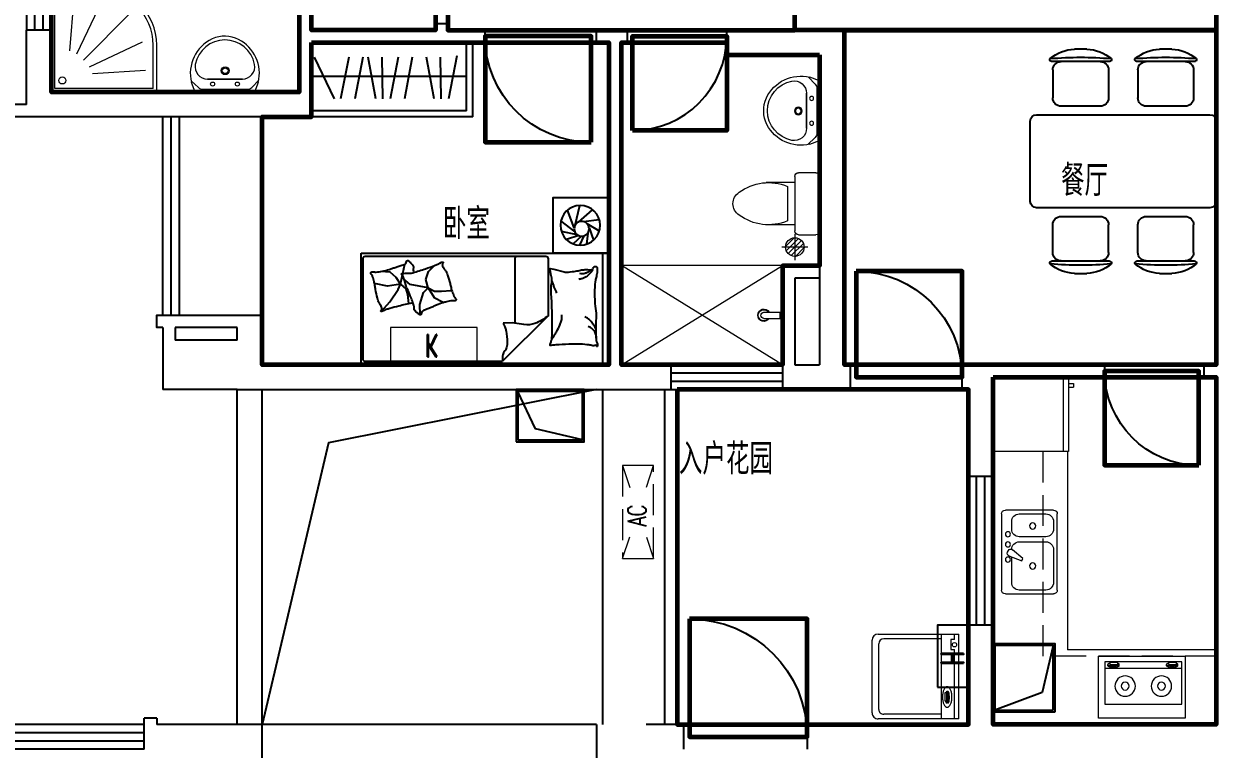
# Model space of a CAD drawing. Extents: x -503269 to -469069, y -592911 to -562261.
# Drawn here: x -495892 to -486269, y -573961 to -568110 of the extents above; entities that cross this region are included whole.
import ezdxf
from ezdxf.enums import TextEntityAlignment as Align

# ---------------------------------------------------------------- set-up
doc = ezdxf.new("R2010")
doc.units = 0
doc.header["$LTSCALE"] = 1000
doc.header["$MEASUREMENT"] = 0
doc.linetypes.add('DASH', pattern=[0.35, 0.25, -0.1])
doc.layers.get('0').update_dxf_attribs({"linetype": 'CONTINUOUS'})
for name, color, linetype, lineweight in [('AC', 11, 'CONTINUOUS', 9), ('axis3', 134, 'CONTINUOUS', 13), ('FUR1', 223, 'CONTINUOUS', 0), ('GT_卧室', 1, 'CONTINUOUS', 60), ('GT_卫生间', 5, 'CONTINUOUS', 60), ('GT_厨房', 4, 'CONTINUOUS', 60), ('GT_客厅', 2, 'CONTINUOUS', 60), ('GT_花园', 74, 'CONTINUOUS', 60), ('GT_过道', 30, 'CONTINUOUS', 60), ('GT_门', 245, 'CONTINUOUS', 60), ('GT_餐厅', 3, 'CONTINUOUS', 60), ('PS', 30, 'CONTINUOUS', 9), ('房间名称', 7, 'CONTINUOUS', 9)]:
    doc.layers.add(name, color=color, linetype=linetype, lineweight=lineweight)
for name, color, linetype in [('F', 8, 'CONTINUOUS'), ('FUR', 8, 'CONTINUOUS'), ('STAIR', 3, 'CONTINUOUS'), ('WALL', 2, 'CONTINUOUS'), ('WINDOW', 3, 'CONTINUOUS'), ('WINDOW_TEXT', 7, 'CONTINUOUS'), ('栏杆', 140, 'CONTINUOUS'), ('烟道', 193, 'CONTINUOUS'), ('热水器', 193, 'CONTINUOUS')]:
    doc.layers.add(name, color=color, linetype=linetype)
doc.styles.add('_HZTXT1', font='romand.shx', dxfattribs={"width": 0.7, "bigfont": 'hztxt.shx'})
doc.styles.add('_ROMANC', font='ROMANC', dxfattribs={"width": 0.6})
doc.styles.add('DIM_FONT', font='ROMAND.shx', dxfattribs={"width": 0.7})
doc.styles.add('SIMPLEX', font='SIMPLEX.SHX')
doc.styles.get("Standard").update_dxf_attribs({"font": 'GBENOR', "bigfont": 'GBCBIG'})
doc.styles.add('ZBHZ', font='simplex.shx', dxfattribs={"width": 0.7, "bigfont": 'zbhz.shx'})

# ---------------------------------------------------------------- blocks, each defined once
blk = doc.blocks.new('_WBLK')
for p, q in [((-0.5, 0.5), (0.5, 0.5)), ((0.5, 0.1667), (-0.5, 0.1667)), ((0.5, -0.1667), (-0.5, -0.1667)), ((-0.5, -0.5), (0.5, -0.5))]:
    blk.add_line(p, q)
at = {"layer": 'WINDOW_TEXT', "style": 'SIMPLEX', "flags": 9}
blk.add_attdef('A', text='', height=1, dxfattribs=at).set_placement((0, 1.5), align=Align.MIDDLE)
blk = doc.blocks.new('_C10HGB')
at = {"linetype": 'DASH'}
for p, q in [((0, 250), (176.8, 191.1)), ((750, 250), (573.2, 191.1)), ((172.2, 57.4), (0, 0)), ((575.5, 58.2), (750, 0))]:
    blk.add_line(p, q, dxfattribs=at)
blk.add_lwpolyline([(750, 0), (750, 250), (0, 250), (0, 0), (750, 0)], dxfattribs=at)
at = {"style": '_ROMANC', "width": 0.7}
blk.add_text('AC', height=148.6, rotation=360, dxfattribs=at).set_placement((261.2, 60))
at = {"style": 'DIM_FONT', "width": 0.8, "flags": 9}
for tag in ['YSIZE', 'XSIZE']:
    blk.add_attdef(tag, (0, 0), '', height=0.5, dxfattribs=at)
blk = doc.blocks.new('HFFG')
at = {"layer": 'STAIR'}
blk.add_line((367340.7, 318622.1), (370040.7, 318622.1), dxfattribs=at)
at = {"layer": 'AC', "xscale": -1, "rotation": 270}
blk.add_blockref('_C10HGB', (369737.1, 317174.5), dxfattribs=at)
blk = doc.blocks.new('hdgsgs')
at = {"layer": 'STAIR'}
blk.add_line((584569.8, 471368), (581869.8, 471368), dxfattribs=at)
at = {"layer": 'WALL'}
for p, q in [((580919.8, 471168), (580919.8, 471418)), ((581019.8, 471418), (580919.8, 471418)), ((581019.8, 471418), (581019.8, 471368)), ((581869.8, 471368), (581019.8, 471368)), ((581869.8, 469468), (581869.8, 471368)), ((584569.8, 471368), (584569.8, 471068))]:
    blk.add_line(p, q, dxfattribs=at)
at = {"layer": 'WINDOW', "xscale": -1500, "yscale": 200, "zscale": 1500}
blk.add_blockref('_WBLK', (580169.8, 471268), dxfattribs=at)
at = {"layer": '房间名称', "xscale": -1}
blk.add_blockref('HFFG', (951910.5, 152746), dxfattribs=at)
blk = doc.blocks.new('A$C69646BA1')
at = {"layer": 'FUR1'}
for p, q in [((419.7, 105.4), (137.8, 106)), ((137.8, 106), (419.7, 105.4)), ((65.2, 37), (7.3, 91.5)), ((38, 0.9), (8.7, 79.5)), ((518.7, 0), (38, 0.9)), ((40.8, 0.9), (517.6, 0)), ((99.4, 23.3), (459.4, 22.7)), ((495.1, 37.5), (552, 95.1)), ((548.3, 78.5), (518.7, 0))]:
    blk.add_line(p, q, dxfattribs=at)
for centre, radius in [((281, 172.9), 31.6), ((281, 172.9), 23), ((179.4, 65.7), 16.3), ((379.4, 65.3), 16.3)]:
    blk.add_circle(centre, radius, dxfattribs=at)
for centre, radius, start, end in [((306.5, 152.6), 306.7, 115.09147, 193.7817), ((278.9, 177.7), 243.7, 10.84968, 168.92843), ((278.6, 202.7), 249.5, 63.35353, 114.15432), ((248.1, 151.5), 308.9, 346.32317, 62.56587), ((138.9, 206.8), 100.8, 169.87302, 269.34442), ((419.6, 205.6), 100.2, 270.01307, 10.32514), ((99.5, 73.3), 50, 226.7074, 269.88894), ((459.6, 72.4), 49.8, 269.78321, 315.43332)]:
    blk.add_arc(centre, radius, start, end, dxfattribs=at)
blk = doc.blocks.new('A$C613034C0')
at = {"layer": 'FUR1'}
for p, q in [((429, 1273), (146, 990)), ((429, 1230), (168, 969)), ((429, 1273), (1066, 636)), ((429, 1230), (1023, 636)), ((705, 774), (363, 1072)), ((683, 714), (210, 883)), ((679, 636), (105, 637)), ((1066, 636), (429, 0)), ((1023, 636), (429, 42)), ((682, 559), (208, 393)), ((704, 499), (360, 204)), ((146, 283), (429, 0)), ((168, 304), (429, 42))]:
    blk.add_line(p, q, dxfattribs=at)
blk.add_circle((929, 632), 30, dxfattribs=at)
for radius in [500, 470]:
    blk.add_arc((500, 636), radius, 135, 225, dxfattribs=at)
blk = doc.blocks.new('_DBLK')
blk.add_line((-0.45, 0), (-0.45, -0.95))
blk.add_arc((-0.45, 0), 0.95, 270, 0)
at = {"layer": 'WINDOW_TEXT', "style": 'SIMPLEX', "flags": 9}
blk.add_attdef('A', text='', height=1, dxfattribs=at).set_placement((0, 1.5), align=Align.MIDDLE)
blk = doc.blocks.new('K')
at = {"layer": 'AC'}
blk.add_lwpolyline([(0, 0), (700, 0), (700, -300), (0, -300)], close=True, dxfattribs=at)
at = {"layer": 'AC', "style": '_HZTXT1', "width": 0.7}
blk.add_text('K', height=180, rotation=360, dxfattribs=at).set_placement((277.8, -244.5))
blk = doc.blocks.new('A$C508A78C2')
at = {"layer": 'AC', "xscale": -1, "rotation": 270}
blk.add_blockref('K', (300, 0), dxfattribs=at)
blk = doc.blocks.new('A$C3C1C112D')
for p, q in [((690, 705.8), (0, 705.8)), ((0, 50), (0, 705.8)), ((690, 705.8), (690, 50)), ((42.6, 670), (0, 670)), ((42.6, 670.8), (42.6, 640.2)), ((42.6, 640.2), (125.7, 640.2)), ((125.7, 640.2), (125.7, 670.8)), ((690, 670), (125.7, 670)), ((468, 619), (468.1, 607.3)), ((478.5, 609.5), (478.5, 592.9)), ((543.1, 609.5), (478.5, 609.5)), ((478.5, 592.9), (543.1, 592.9)), ((543.1, 592.9), (543.1, 609.5)), ((559.8, 617.8), (559.8, 607.3)), ((0, 561.2), (690, 561.2)), ((37.7, 561.6), (37.7, 94.9)), ((652.3, 561.6), (652.3, 94.9)), ((640, 0), (50, 0)), ((612.3, 54.9), (77.7, 54.9))]:
    blk.add_line(p, q)
blk.add_lwpolyline([(428.3, 611.4, 0.185158), (433.2, 598.7, 0.102042), (452.7, 584.3, 0.060862), (477.7, 576.3, 0.047173), (511.5, 573.1, 0.047173), (545.2, 576.3, 0.060862), (570.3, 584.3, 0.102042), (589.7, 598.7, 0.185158), (594.6, 611.4, 0.185158), (589.7, 624.2, 0.102042), (570.3, 638.5, 0.060862), (545.2, 646.5, 0.047173), (511.5, 649.7, 0.047173), (477.7, 646.5, 0.060862), (452.7, 638.5, 0.102042), (433.2, 624.1, 0.185158)], format="xyb", close=True)
for points in [[(559.8, 617.8, 0.259034), (557.9, 621.2, 0.076276), (546.4, 626.2, 0.036515), (532.8, 628.6, 0.026615), (514, 629.6, 0.026615), (495.1, 628.6, 0.036515), (481.6, 626.2, 0.076276), (470, 621.2, 0.259034), (468.1, 617.8, 0.078462), (468.3, 616.6, 0.056762)], [(559.8, 607.3, 0.259034), (557.9, 610.7, 0.076276), (546.4, 615.7, 0.036515), (532.8, 618.1, 0.026615), (514, 619.1, 0.026615), (495.1, 618.1, 0.036515), (481.6, 615.7, 0.076276), (470, 610.7, 0.259034), (468.1, 607.3, 0.259034), (470, 603.9, 0.056762), (478.5, 599.9, 0.036515)], [(543.1, 598.2, 0.008736), (546.4, 598.9, 0.076276), (557.9, 603.9, 0.259034), (559.8, 607.3, 0.259034)]]:
    blk.add_lwpolyline(points, format="xyb")
blk.add_circle((86.3, 670.8), 17.5)
for centre, radius, start, end in [((50, 50), 50, 180.00108, 270.00108), ((77.7, 94.9), 40, 180.00108, 270.00108), ((612.3, 94.9), 40, 270.00108, 0.00108), ((640, 50), 50, 270.00108, 0.00108)]:
    blk.add_arc(centre, radius, start, end)
at = {"oblique": 0, "width": 0.8, "flags": 9}
for tag in ['XSIZE', 'YSIZE']:
    blk.add_attdef(tag, (345, 705.8), '', height=0.5, rotation=0.00108, dxfattribs=at)
blk = doc.blocks.new('f')
at = {"layer": '热水器'}
blk.add_lwpolyline([(497435.1, 492394.5), (497435.1, 492144.5), (496935.1, 492144.5), (496935.1, 492394.5)], close=True, dxfattribs=at)
at = {"layer": '热水器', "style": '_HZTXT1', "oblique": -180, "text_generation_flag": 4, "width": 0.7}
blk.add_text('H', height=180, rotation=180, dxfattribs=at).set_placement((497262.1, 492182.4))
blk = doc.blocks.new('A$C466029EA')
for p, q in [((80.3, 200.4), (80.3, 430.4)), ((419.7, 200.4), (419.7, 430.4)), ((30, 200), (470, 200)), ((110.3, 260.4), (389.7, 260.4)), ((0, 30), (0, 170)), ((500, 170), (500, 30)), ((470, 0), (30, 0))]:
    blk.add_line(p, q)
for centre, radius, start, end in [((250, 589.6), 109.8, 33.45086, 146.54914), ((477.4, 412.8), 397.5, 143.36186, 202.54952), ((22.6, 412.8), 397.5, 337.45048, 36.63814), ((30, 170), 30, 90, 180), ((470, 170), 30, 0, 90), ((30, 30), 30, 180, 270), ((470, 30), 30, 270, 0)]:
    blk.add_arc(centre, radius, start, end)
at = {"style": 'DIM_FONT', "width": 0.8, "flags": 9}
for tag in ['YSIZE', 'XSIZE']:
    blk.add_attdef(tag, (250, 0), '', height=0.5, dxfattribs=at)
blk = doc.blocks.new('hdgfd')
at = {"layer": 'FUR1'}
for p, q in [((714921.6, 322636.9), (714851.6, 322636.9)), ((714851.6, 322626.9), (714851.6, 322636.9)), ((714921.6, 322626.9), (714921.6, 322636.9)), ((714921.6, 322626.9), (714851.6, 322626.9)), ((714861.6, 322486.9), (714861.6, 322626.9)), ((714911.6, 322616.9), (714861.6, 322616.9)), ((714911.6, 322486.9), (714911.6, 322626.9))]:
    blk.add_line(p, q, dxfattribs=at)
for radius, start, end in [(50, 120, 60), (45, 123.74899, 56.25101), (25, 180, 0)]:
    blk.add_arc((714886.6, 322486.9), radius, start, end, dxfattribs=at)
blk = doc.blocks.new('A$C64DF1172')
at = {"layer": 'PS', "linetype": 'ByBlock'}
h = blk.add_hatch(dxfattribs=at)
h.set_pattern_fill('ANSI31', color=256, scale=150, angle=180, style=0)
h.set_pattern_definition([(315, (-453209.595, 198025.227), (-13.25825215, -13.25825215), [])])
h.paths.add_polyline_path([(20, 70, 1), (120, 70, 1)])
for p, q in [((70, 140, 0), (70, 0, 0)), ((0, 70, 0), (140, 70, 0))]:
    blk.add_line(p, q, dxfattribs=at)
blk.add_circle((70, 70, 0), 50, dxfattribs=at)
blk = doc.blocks.new('JAFDSF')
at = {"layer": 'FUR1'}
for p, q in [((707040.7, 322322.1), (705740.7, 322322.1)), ((705740.7, 321522.1), (707040.7, 322322.1)), ((707040.7, 321522.1), (705740.7, 322322.1))]:
    blk.add_line(p, q, dxfattribs=at)
at = {"layer": 'WALL'}
for p, q in [((707040.7, 322322.1), (707040.7, 321522.1)), ((707040.7, 322322.1), (707340.7, 322322.1)), ((707140.7, 322222.1), (707140.7, 321522.1)), ((707340.7, 322222.1), (707140.7, 322222.1)), ((707140.7, 321522.1), (707340.7, 321522.1))]:
    blk.add_line(p, q, dxfattribs=at)
at = {"layer": 'FUR1', "xscale": -1}
for name, p, rotation in [('A$C69646BA1', (707341.7, 323850.4), 89.88893833648052), ('A$C466029EA', (707340.7, 323072.1), 90), ('hdgfd', (384403.8, -392964.6), 270)]:
    blk.add_blockref(name, p, dxfattribs=dict(at, rotation=rotation))
at = {"layer": 'PS', "xscale": 1.5, "yscale": 1.5, "zscale": 1.5, "rotation": 270}
blk.add_blockref('A$C64DF1172', (707035.7, 322577.1, 0), dxfattribs=at)
blk = doc.blocks.new('sdsf')
at = {"layer": '烟道'}
for points in [[(791665.6, 418027.9), (792215.6, 418027.9), (792215.6, 418447.9), (791665.6, 418447.9)], [(791680.6, 418042.9), (792200.6, 418042.9), (792200.6, 418432.9), (791680.6, 418432.9)]]:
    blk.add_lwpolyline(points, close=True, dxfattribs=at)
blk.add_lwpolyline([(792200.6, 418042.9), (791822.1, 418131.8), (791680.6, 418432.9)], dxfattribs=at)
blk = doc.blocks.new('jghsfgfd')
at = {"layer": 'WALL'}
for p, q in [((561849.3, 385958.2), (561249.3, 385958.2)), ((561249.3, 385508.2), (561249.3, 385958.2)), ((561849.3, 385858.2), (561349.3, 385858.2)), ((561349.3, 385458.2), (561349.3, 385858.2)), ((561279.3, 385508.2), (561249.3, 385508.2)), ((561279.3, 385458.2), (561279.3, 385508.2)), ((561349.3, 385458.2), (561279.3, 385458.2)), ((561349.3, 384158.2), (561279.3, 384158.2)), ((561279.3, 384158.2), (561279.3, 384108.2)), ((561349.3, 383758.2), (561349.3, 384158.2)), ((561249.3, 383658.2), (561249.3, 384108.2)), ((561279.3, 384108.2), (561249.3, 384108.2)), ((561849.3, 383758.2), (561349.3, 383758.2)), ((561849.3, 383658.2), (561249.3, 383658.2))]:
    blk.add_line(p, q, dxfattribs=at)
at = {"layer": 'WINDOW'}
for p, q in [((561249.3, 384108.2), (561249.3, 385508.2)), ((561349.3, 384158.2), (561349.3, 385458.2))]:
    blk.add_line(p, q, dxfattribs=at)
blk = doc.blocks.new('REF1')
for p, q in [((-300, -565.9), (300, -565.9)), ((-250, -609.6), (-250, -649.6)), ((-250, -649.6), (-220, -649.6)), ((-220, -609.6), (-220, -649.6))]:
    blk.add_line(p, q)
blk.add_lwpolyline([(-300, -609.6), (300, -609.6), (300, 0), (-300, 0)], close=True)
blk = doc.blocks.new('M_E29JIV')
at = {"color": 0, "linetype": 'ByBlock'}
for p, q in [((0, -306.8), (0, 306.8)), ((30.7, 337.5), (419.3, 337.5)), ((358, 306.8), (143.2, 306.8)), ((450, 306.8), (450, -306.8)), ((81.8, 245.5), (81.8, 40)), ((419.3, -20.5), (419.3, 245.5)), ((48.4, 2), (56.6, -12.3)), ((58.9, 31.4), (162.5, 70.2)), ((172.8, 52.5), (87.3, -17.8)), ((162.5, 70.2), (172.8, 52.5)), ((143.2, -81.8), (358, -81.8)), ((81.8, -184.1), (81.8, -245.5)), ((358, -122.7), (143.2, -122.7)), ((419.3, -245.5), (419.3, -184.1)), ((419.3, -337.5), (30.7, -337.5)), ((143.2, -306.8), (358, -306.8))]:
    blk.add_line(p, q, dxfattribs=at)
for centre, radius in [((250.6, 112.5), 25.6), ((51.1, 61.4), 20.5), ((51.1, -61.4), 20.5), ((51.1, -143.2), 20.5), ((250.6, -209.7), 25.6)]:
    blk.add_circle(centre, radius, dxfattribs=at)
for centre, radius, start, end in [((30.7, 306.8), 30.7, 90, 180), ((143.2, 245.5), 61.4, 90, 180), ((358, 245.5), 61.4, 0, 90), ((419.3, 306.8), 30.7, 0, 90), ((66.1, 12.3), 20.5, 110.53768, 210), ((74.3, -2), 20.5, 210, 309.46232), ((143.2, -20.5), 61.4, 180, 270), ((358, -20.5), 61.4, 270, 0), ((143.2, -184.1), 61.4, 90, 180), ((358, -184.1), 61.4, 0, 90), ((143.2, -245.5), 61.4, 180, 270), ((358, -245.5), 61.4, 270, 0), ((30.7, -306.8), 30.7, 180, 270), ((419.3, -306.8), 30.7, 270, 0)]:
    blk.add_arc(centre, radius, start, end, dxfattribs=at)
at = {"style": 'DIM_FONT', "width": 0.8, "flags": 9}
for tag in ['YSIZE', 'XSIZE']:
    blk.add_attdef(tag, (0, 0), '', height=0.5, dxfattribs=at)
blk = doc.blocks.new('A$C65CE207E')
for p, q in [((500, 700), (0, 700)), ((0, 700), (0, 0)), ((500, 0), (500, 700)), ((44.5, 649.3), (386.9, 649.3)), ((44.5, 26.5), (44.5, 649.3)), ((51.9, 607.3), (68.5, 607.3)), ((51.9, 542.6), (51.9, 607.3)), ((76.8, 623.9), (66.3, 623.9)), ((68.5, 607.3), (68.5, 542.6)), ((100.2, 26.5), (100.2, 649.3)), ((386.9, 649.3), (386.9, 26.5)), ((68.5, 542.6), (51.9, 542.6)), ((77.9, 532.1), (66.2, 532.2)), ((51.9, 69.6), (51.9, 134.3)), ((51.9, 134.3), (68.5, 134.3)), ((76.8, 150.9), (66.3, 150.9)), ((68.5, 134.3), (68.5, 69.6)), ((386.9, 26.5), (44.5, 26.5)), ((68.5, 69.6), (51.9, 69.6)), ((77.9, 59.1), (66.2, 59.2)), ((0, 0), (500, 0))]:
    blk.add_line(p, q)
for points in [[(57.1, 607.3, -0.008736), (57.9, 610.5, -0.076276), (62.8, 622, -0.259034), (66.3, 623.9, -0.259034)], [(66.3, 623.9, -0.259034), (69.7, 622, -0.076276), (74.6, 610.5, -0.036515), (77.1, 596.9, -0.026615), (78.1, 578.1, -0.026615), (77.1, 559.2, -0.036515), (74.6, 545.7, -0.076276), (69.7, 534.1, -0.259034), (66.3, 532.2, -0.259034), (62.8, 534.1, -0.056762), (58.8, 542.6, -0.036515)], [(76.8, 623.9, -0.259034), (80.2, 622, -0.076276), (85.1, 610.5, -0.036515), (87.6, 596.9, -0.026615), (88.6, 578.1, -0.026615), (87.6, 559.2, -0.036515), (85.1, 545.7, -0.076276), (80.2, 534.1, -0.259034), (76.8, 532.2, -0.078462), (75.5, 532.4, -0.056762)], [(57.1, 134.3, -0.008736), (57.9, 137.5, -0.076276), (62.8, 149, -0.259034), (66.3, 150.9, -0.259034)], [(66.3, 150.9, -0.259034), (69.7, 149, -0.076276), (74.6, 137.5, -0.036515), (77.1, 123.9, -0.026615), (78.1, 105.1, -0.026615), (77.1, 86.2, -0.036515), (74.6, 72.7, -0.076276), (69.7, 61.1, -0.259034), (66.3, 59.2, -0.259034), (62.8, 61.1, -0.056762), (58.8, 69.6, -0.036515)], [(76.8, 150.9, -0.259034), (80.2, 149, -0.076276), (85.1, 137.5, -0.036515), (87.6, 123.9, -0.026615), (88.6, 105.1, -0.026615), (87.6, 86.2, -0.036515), (85.1, 72.7, -0.076276), (80.2, 61.1, -0.259034), (76.8, 59.2, -0.078462), (75.5, 59.4, -0.056762)]]:
    blk.add_lwpolyline(points, format="xyb")
for centre, radius in [((241.5, 484.2), 82.5), ((241.5, 484.2), 31.6), ((241.5, 191.6), 82.5), ((241.5, 191.6), 31.6)]:
    blk.add_circle(centre, radius)
at = {"oblique": -180, "text_generation_flag": 4, "width": 0.8, "flags": 9}
for tag in ['YSIZE', 'XSIZE']:
    blk.add_attdef(tag, (500, 350), '', height=0.5, rotation=90, dxfattribs=at)
blk = doc.blocks.new('ht')
at = {"layer": '烟道'}
for points in [[(452112.1, 309627.7), (452112.1, 309077.7), (451612.1, 309077.7), (451612.1, 309627.7)], [(452097.1, 309612.7), (452097.1, 309092.7), (451627.1, 309092.7), (451627.1, 309612.7)]]:
    blk.add_lwpolyline(points, close=True, dxfattribs=at)
blk.add_lwpolyline([(452097.1, 309092.7), (452008.2, 309471.2), (451627.1, 309612.7)], dxfattribs=at)
blk = doc.blocks.new('jgsdgdsgds')
at = {"layer": 'FUR1', "linetype": 'DASH'}
for p, q in [((629840.4, 466840.4), (629840.4, 465190.4)), ((631240.4, 465190.4), (629940.4, 465190.4))]:
    blk.add_line(p, q, dxfattribs=at)
at = {"layer": 'FUR1'}
for p in [(630040.4, 466840.4), (631240.4, 465240.4)]:
    blk.add_line(p, (630040.4, 465240.4), dxfattribs=at)
at = {"layer": 'STAIR'}
for p, q in [((623340.4, 464640.4), (623340.4, 467340.4)), ((623540.4, 464640.4), (623540.4, 467340.4)), ((626290.4, 464640.4), (626290.4, 467340.4)), ((626240.4, 464640.4), (623540.4, 464640.4))]:
    blk.add_line(p, q, dxfattribs=at)
at = {"layer": 'WALL'}
for p, q in [((631240.4, 474040.4), (631240.4, 467540.4)), ((623840.4, 470240.4), (623840.4, 470440.4)), ((623940.4, 470240.4), (623940.4, 470440.4)), ((624940.4, 470290.4), (624940.4, 470240.4)), ((625040.4, 470290.4), (624940.4, 470290.4)), ((625040.4, 470290.4), (625040.4, 470240.4)), ((621840.4, 470240.4), (621640.4, 470240.4)), ((621640.4, 469640.4), (621640.4, 470240.4)), ((621840.4, 469740.4), (621840.4, 470240.4)), ((623940.4, 470240.4), (624940.4, 470240.4)), ((625040.4, 470240.4), (625340.4, 470240.4)), ((625340.4, 470140.4), (625340.4, 470240.4)), ((626240.4, 470240.4), (626490.4, 470240.4)), ((626240.4, 470140.4), (626240.4, 470240.4)), ((626490.4, 470140.4), (626490.4, 470240.4)), ((627290.4, 470040.4), (627290.4, 470240.4)), ((627290.4, 470240.4), (628240.4, 470240.4)), ((628240.4, 470240.4), (628240.4, 467540.4)), ((623940.4, 469540.4), (623940.4, 470140.4)), ((623940.4, 470140.4), (625340.4, 470140.4)), ((626240.4, 470140.4), (626340.4, 470140.4)), ((626340.4, 470140.4), (626340.4, 467540.4)), ((626440.4, 470140.4), (626490.4, 470140.4)), ((626440.4, 470140.4), (626440.4, 467540.4)), ((627290.4, 470040.4), (628040.4, 470040.4)), ((628040.4, 470040.4), (628040.4, 467540.4)), ((623740.4, 469740.4), (621840.4, 469740.4)), ((623940.4, 469540.4), (621640.4, 469540.4)), ((622740.4, 467940.4), (623540.4, 467940.4)), ((623540.4, 467940.4), (623540.4, 467540.4)), ((622740.4, 467840.4), (622740.4, 467340.4)), ((623340.4, 467840.4), (622840.4, 467840.4)), ((622840.4, 467840.4), (622840.4, 467740.4)), ((623340.4, 467740.4), (623340.4, 467840.4)), ((623340.4, 467740.4), (622840.4, 467740.4)), ((626340.4, 467540.4), (623540.4, 467540.4)), ((626440.4, 467540.4), (626840.4, 467540.4)), ((626840.4, 467540.4), (626840.4, 467340.4)), ((627740.4, 467540.4), (627740.4, 467340.4)), ((627840.4, 467540.4), (628040.4, 467540.4)), ((628290.4, 467540.4), (628240.4, 467540.4)), ((628290.4, 467340.4), (628290.4, 467540.4)), ((629190.4, 467340.4), (629190.4, 467540.4)), ((630340.4, 467540.4), (629190.4, 467540.4)), ((630340.4, 467540.4), (630340.4, 467440.4)), ((631240.4, 467540.4), (631140.4, 467540.4)), ((631140.4, 467540.4), (631140.4, 467440.4)), ((630340.4, 467440.4), (629440.4, 467440.4)), ((629440.4, 467440.4), (629440.4, 466640.4)), ((631240.4, 467440.4), (631140.4, 467440.4)), ((631240.4, 467440.4), (631240.4, 464640.4)), ((623340.4, 467340.4), (622740.4, 467340.4)), ((623340.4, 467340.4), (626840.4, 467340.4)), ((627740.4, 467340.4), (628290.4, 467340.4)), ((629190.4, 467340.4), (629240.4, 467340.4)), ((629240.4, 467340.4), (629240.4, 466640.4)), ((629440.4, 466640.4), (629240.4, 466640.4)), ((629240.4, 465440.4), (629240.4, 464640.4)), ((629440.4, 465440.4), (629240.4, 465440.4)), ((629440.4, 465440.4), (629440.4, 464640.4)), ((626240.4, 464640.4), (626240.4, 464340.4)), ((626940.4, 464640.4), (626640.4, 464640.4)), ((626940.4, 464640.4), (626940.4, 464440.4)), ((629240.4, 464640.4), (627940.4, 464640.4)), ((627940.4, 464640.4), (627940.4, 464440.4)), ((631240.4, 464640.4), (629440.4, 464640.4))]:
    blk.add_line(p, q, dxfattribs=at)
blk.add_lwpolyline([(622740.4, 467840.4), (622690.4, 467840.4), (622690.4, 467940.4), (622740.4, 467940.4)], dxfattribs=at)
at = {"layer": 'WINDOW'}
for p, q in [((622740.4, 467940.4), (622740.4, 469540.4)), ((622807.4, 467940.4), (622807.4, 469540.4)), ((622874.4, 467940.4), (622874.4, 469540.4)), ((623540.4, 467940.4), (623540.4, 469540.4))]:
    blk.add_line(p, q, dxfattribs=at)
blk.add_lwpolyline([(626240.4, 467340.4), (624077.4, 466912.4), (623540.4, 464640.4)], dxfattribs=at)
at = {"layer": '栏杆'}
for p, q in [((626790.4, 464640.4), (626790.4, 467340.4)), ((626790.4, 464640.4), (626790.4, 467340.4)), ((626890.4, 464640.4), (626890.4, 467340.4))]:
    blk.add_line(p, q, dxfattribs=at)
at = {"layer": 'AC'}
for name, p, rotation in [('A$C508A78C2', (624577.3, 467840.4), 270), ('_C10HGB', (626700.4, 465977.2), 90)]:
    blk.add_blockref(name, p, dxfattribs=dict(at, rotation=rotation))
at = {"layer": 'FUR1'}
for name, p, xscale, yscale, zscale, rotation in [('A$C613034C0', (622127.1, 470877), 0.9444444444518924, 0.9444444444379767, 0.9444444444444444, 225), ('A$C3C1C112D', (628463.5, 465368.2), 0.9916666666395026, 0.9916666666395026, 0.9916666666666667, 270.0000004304741)]:
    blk.add_blockref(name, p, dxfattribs=dict(at, xscale=xscale, yscale=yscale, zscale=zscale, rotation=rotation))
at = {"layer": 'FUR1', "rotation": 0.1110623138601468}
blk.add_blockref('A$C69646BA1', (622962, 469739.3), dxfattribs=at)
at = {"layer": 'FUR1', "extrusion": (0, 0, -1), "zscale": -1}
for name, p, rotation in [('REF1', (-629440.4, 467140.4), 269.999999936634), ('M_E29JIV', (-629508.4, 466030.7), 180.0000000466906), ('ht', (-177828.3, 774368.1), 180), ('A$C65CE207E', (-630990.4, 465190.4), 270)]:
    blk.add_blockref(name, p, dxfattribs=dict(at, rotation=rotation))
at = {"layer": 'WINDOW'}
for name, p, xscale, yscale, zscale, rotation in [('_WBLK', (621740.4, 470690.4), -900, 199.9999999999418, 900, 90), ('_DBLK', (628740.4, 467440.4), -900, 900, 900, 180), ('_WBLK', (627290.4, 467440.4), -900, 200, 900, 180), ('_WBLK', (629340.4, 466040.4), -1200, 200.0000000001164, 1200, 90), ('_DBLK', (627440.4, 464540.4), -1000, 1000, 1000, 180)]:
    blk.add_blockref(name, p, dxfattribs=dict(at, xscale=xscale, yscale=yscale, zscale=zscale, rotation=rotation))
for p, xscale, yscale, zscale in [((625790.4, 470190.4), -900, 900, 900), ((626890.4, 470190.4), 800, 800, 800), ((630740.4, 467490.4), -800, 800, 800)]:
    blk.add_blockref('_DBLK', p, dxfattribs=dict(at, xscale=xscale, yscale=yscale, zscale=zscale))
at = {"layer": '房间名称'}
for name, p in [('jghsfgfd', (59791.1, 85882.2)), ('JAFDSF', (-79300.3, 146018.3))]:
    blk.add_blockref(name, p, dxfattribs=at)
at = {"layer": '烟道'}
blk.add_blockref('sdsf', (-166075.2, 48892.5), dxfattribs=at)
at = {"layer": '热水器', "xscale": -1, "rotation": 90}
blk.add_blockref('f', (1121384.8, 962375.5), dxfattribs=at)
blk = doc.blocks.new('A$C319D3F88')
for p, q in [((204.3, 289.3), (105.3, 324)), ((239.6, 272.4), (180.6, 372)), ((251.8, 204), (351.1, 317.6)), ((255.6, 244.9), (272.5, 371.4)), ((140, 246.5), (65.7, 211)), ((162.9, 278.6), (73.5, 268.1)), ((137.6, 227.4), (76.4, 159.8)), ((142.3, 206.3), (111.2, 106.6)), ((150.1, 192.9), (175.5, 66.5)), ((227.9, 177.9), (385.6, 213.4)), ((173, 176.1), (260.6, 62.3)), ((205, 170.1), (348.8, 116.4))]:
    blk.add_line(p, q)
blk.add_lwpolyline([(0, 0), (450, 0), (450, 450), (0, 450)], close=True)
for centre, radius in [((225.6, 218.4), 160), ((197.6, 229.7), 60)]:
    blk.add_circle(centre, radius)
blk = doc.blocks.new('M_C55HKH')
for p, q in [((0, -52.4), (900, -52.4)), ((25.8, -508.5), (25.8, -1967.8)), ((502.6, -488.5), (45.8, -488.5)), ((502.6, -488.5), (871.6, -858.3)), ((45.8, -761.1), (564.4, -761.1)), ((871.6, -1967.8), (871.6, -858.3)), ((299.4, -1273), (294.5, -1270)), ((306.6, -1352.3), (299.4, -1273)), ((357, -1410.4), (393.4, -1337.5)), ((393.4, -1337.5), (392.3, -1318.1)), ((146.2, -1456.3), (99.8, -1409.5)), ((278.4, -1459.1), (304.8, -1407.4)), ((278.4, -1459.1), (357, -1410.4)), ((304.8, -1407.4), (306.6, -1352.3)), ((210.6, -1478.3), (146.2, -1456.3)), ((278.4, -1459.1), (210.6, -1478.3)), ((278.4, -1459.1), (251, -1605.9)), ((316.5, -1498.2), (278.4, -1459.1)), ((412.1, -1526.9), (316.5, -1498.2)), ((495.3, -1522.7), (412.1, -1526.9)), ((251, -1605.9), (218.9, -1643.3)), ((286.2, -1639.5), (333.2, -1627.5)), ((333.2, -1627.5), (405.4, -1617.7)), ((163.5, -1664.3), (88.8, -1648.6)), ((195.7, -1717.6), (153.5, -1766.5)), ((249.3, -1682.4), (175.1, -1666.8)), ((249.3, -1682.4), (195.7, -1717.6)), ((218.9, -1643.3), (211.2, -1652.3)), ((249.3, -1682.4), (286.2, -1639.5)), ((249.3, -1682.4), (266, -1787)), ((292.2, -1700.3), (249.3, -1682.4)), ((391.2, -1768.8), (292.2, -1700.3)), ((153.5, -1766.5), (147.3, -1840.5)), ((266, -1787), (242.8, -1892.3)), ((468.8, -1838.9), (391.2, -1768.8)), ((45.8, -1987.8), (851.6, -1987.8))]:
    blk.add_line(p, q)
blk.add_lwpolyline([(0, -2000), (0, 0), (900, 0), (900, -2000)], close=True)
for points in [[(135.1, -133.6, -0.263368), (107.1, -114.8, -0.494818), (116.3, -96.1, -0.049225), (134, -94.3, -0.036831), (157.6, -96.1, -0.031893), (195.6, -104.2, 0.035782), (229.5, -111.2, 0.032941), (319.2, -117.1, 0.026564), (430.4, -111.2, 0.017905), (467.9, -105.8, -0.033397), (488.1, -103.6, -0.03204), (525.2, -104.3, 0.018442), (589.5, -107.3, 0.010837), (654.3, -106.6, 0.014624), (702.2, -103.6, 0.111249), (724.7, -96.3, -0.153708), (741.6, -92.3, -0.076444), (749.1, -94, -0.215512), (751, -96.1, -0.585858), (748.4, -99.1, 0.363489), (743.5, -101.7, 0.191716), (743.4, -113.2, -0.129675), (745.4, -129.9, -0.01735), (742.4, -146.7, 0.019326), (739.8, -161.8, 0.018818), (733.1, -230.1, 0.021828), (732.2, -289.4, 0.006204), (733.6, -323.2, 0.001963), (739.8, -430.1, 0.028341), (744, -466.2, -0.117014), (743.5, -475.1, -0.36606), (742.1, -476.1, -0.03973), (728.5, -473.3, -0.048309), (714.7, -467.8, 0.062981), (704.1, -463.9, 0.04058), (680.7, -460.5, 0.014345), (613.9, -458.3, 0.005484), (488.5, -459, 0.007153), (392.3, -462, 0.008762), (349.8, -464.7, -0.008153), (304.1, -467.6, -0.06251), (247, -463.2, 0.078669), (201.4, -461.2, 0.047825), (179, -465.9, -0.034494), (148.2, -473.3, -0.023571), (122.9, -476.3, -0.510228), (121.9, -475.1), (129.4, -445.1), (150.1, -362.6, 0.073041), (152.1, -343, 0.023305), (146.3, -281.9, 0.018299), (142.3, -259, -0.01097), (134.9, -221, -0.042281), (132, -186.7, -0.027201), (134.9, -133.3)], [(133.4, -149.6, -0.05369), (147.6, -162.6, -0.070312), (155.7, -174.9, -0.015448), (159.5, -183.4, -0.013244), (163.2, -193.7, -0.082127), (166.2, -211.7, -0.064164), (163.2, -234.9)], [(134.9, -133.6, -0.077379), (169.7, -158.9, -0.077379), (195.2, -193.7, -0.047525), (205.1, -218.3, -0.047525), (210.2, -244.3)], [(608.9, -107.4, 0.027842), (585.2, -118, 0.048685), (572.6, -126.1, 0.023666), (544.7, -150.5, 0.031223), (525.7, -171.1, 0.046801), (520.6, -178.8, 0.023191), (512.5, -195.5)], [(690.9, -101.7, 0.088153), (656.4, -105.2, 0.088153), (625.2, -120.5, 0.077547), (603.6, -142.1, 0.077547), (589.5, -169.3)], [(694.7, -462, 0.016108), (655.8, -435.8, 0.024599), (629, -420.7, 0.009477), (579.9, -397.4, 0.015937), (550.1, -385.1, 0.072521), (533.7, -381.5, 0.033339), (497.5, -381.3)], [(225.5, -460.5, 0.009729), (252.8, -451.5, 0.009729), (279.7, -441.4, 0.007971), (301.4, -432.3, 0.007971), (322.9, -422.6)], [(502.6, -488.5, -0.085272), (565.9, -598.6, -0.124044), (575.2, -686.2), (561.5, -781.6), (563.3, -854.1)], [(563.3, -854.1, -0.027362), (601.8, -837.7, -0.040834), (628.9, -830.3, -0.038441), (716.6, -820.8, -0.076528), (760.7, -826.1, -0.103649), (788.2, -840.5, 0.093398), (818.4, -857, 0.072727), (840.5, -860.8, 0.052315), (871.6, -858.3)], [(400.3, -1581.4, 0.025626), (401.8, -1590.8, 0.0108), (426.4, -1696.7, 0.00456), (445.4, -1768.5, 0.01125), (454.1, -1797.4, 0.069394), (461.7, -1813.2, -0.079756), (468.1, -1827, -0.106399), (468.8, -1838.9, -0.328642), (465.8, -1841.8, -0.299547), (460.8, -1839.5, 0.189917), (454.1, -1834.5, 0.033518), (446, -1832.9, 0.075627), (442.4, -1833, 0.053489), (435.9, -1834.8, 0.017838), (417.6, -1843, 0.038394), (397.1, -1855.1, -0.059529), (383.5, -1862.4, -0.035943), (361.9, -1869, -0.011245), (291.4, -1883.8, -0.006203), (259.2, -1889.3, 0.010783), (240.6, -1892.7, 0.019485), (229.8, -1895.4, 0.005062), (188.4, -1907.7, 0.101392), (167.2, -1919.3, -0.223768), (156.1, -1922.3, -0.25558), (152.7, -1919.5, -0.081563), (149.7, -1906.7, -0.071805), (150.7, -1893, 0.069985), (151.8, -1879, 0.03546), (145.4, -1830.7, 0.029432), (130.3, -1774, 0.001554), (121.1, -1746.5, -0.00152), (111.6, -1718.4, -0.004735), (102.3, -1689.3, 0.00382), (90.8, -1653.2, 0.296001), (66.5, -1633.6, -0.649774), (60.7, -1615.9, -0.02319), (64.7, -1612.6, 0.0288), (67.9, -1609.9, 0.005727), (73, -1605.1, -0.004358), (79.6, -1598.7, -0.027528), (94.1, -1586.2, -0.046214), (103.8, -1580.2, -0.194121), (117.3, -1579, 0.133719), (136.6, -1579.7, 0.005779), (154.6, -1575.2, 0.008882)]]:
    blk.add_lwpolyline(points, format="xyb")
blk.add_lwpolyline([(345.4, -1251, 0.101392), (365.7, -1237.8, -0.223768), (376.5, -1234, -0.25558), (380.2, -1236.5, -0.081563), (384.2, -1249.1, -0.071805), (384.2, -1262.7, 0.069985), (384.1, -1276.8, 0.03546), (394.2, -1324.5, 0.029432), (413.7, -1379.8, 0.001554), (425, -1406.6, -0.00152), (436.5, -1433.9, -0.004735), (448, -1462.2, 0.00382), (462.3, -1497.3, 0.296001), (488, -1515, -0.649774), (495.1, -1532.2, -0.02319), (491.4, -1535.7, 0.0288), (488.4, -1538.7, 0.005727), (483.8, -1543.9, -0.004358), (477.7, -1550.8, -0.027528), (464.1, -1564.3, -0.046214), (454.9, -1571.1, -0.194121), (441.5, -1573.2, 0.133719), (422.3, -1574.1, 0.011505), (387.3, -1586.1, 0.008882), (342.6, -1603.5, 0.012426), (285.7, -1628.6, -0.033612), (264.2, -1636.9), (217.8, -1651.5), (182, -1662.8, 0.224341), (170.4, -1673.5, -0.722772), (163.3, -1673.1, -0.103513), (163.2, -1670, 0.053465), (163.5, -1664.3, 0.030109), (161.3, -1645.6, -0.031436), (159.2, -1627.7, -0.05324), (159.9, -1615.6, 0.05518), (160.5, -1603.9, 0.056271), (157, -1583.3, 0.0108), (124.3, -1479.6, 0.00456), (99.8, -1409.5, 0.01125), (89, -1381.3, 0.069394), (80.2, -1366.2, -0.079756), (72.8, -1352.9, -0.106399), (71.2, -1341.1, -0.328642), (73.9, -1337.9, -0.299547), (79.1, -1339.9, 0.189917), (86.1, -1344.3, 0.033518), (94.3, -1345.3, 0.075627), (98, -1345, 0.053489), (104.3, -1342.6, 0.017838), (121.9, -1333, 0.038394), (141.4, -1319.4, -0.059529), (154.4, -1311.1, -0.035943), (175.4, -1302.8, -0.011245), (244.6, -1282.8, -0.006203), (276.3, -1274.7, 0.010783), (294.5, -1270, 0.019485), (305.2, -1266.5, 0.005062)], format="xyb", close=True)
for centre, start, end in [((45.8, -508.5), 90, 180), ((45.8, -741.1), 180, 270), ((45.8, -1967.8), 180, 270), ((851.6, -1967.8), 270, 0)]:
    blk.add_arc(centre, 20, start, end)
at = {"style": 'DIM_FONT', "width": 0.8, "flags": 9}
for tag in ['YSIZE', 'XSIZE']:
    blk.add_attdef(tag, (0, 0), '', height=0.5, dxfattribs=at)
blk = doc.blocks.new('M_C25MYD')
for p, q in [((-389.1, 921.2), (-289.9, 921.2)), ((297.8, 921.2), (396.9, 921.2)), ((-569.5, 821.2), (-109.5, 821.2)), ((117.3, 821.2), (577.3, 821.2)), ((-564.5, 753.7), (-564.5, 528.7)), ((-114.5, 753.7), (-114.5, 528.7)), ((122.3, 753.7), (122.3, 528.7)), ((572.3, 753.7), (572.3, 528.7)), ((703.9, 391.9), (-696.1, 391.9)), ((-497, 461.2), (-182, 461.2)), ((189.8, 461.2), (504.8, 461.2)), ((-746.1, 341.9), (-746.1, -308.1)), ((753.9, -308.1), (753.9, 341.9)), ((-696.1, -358.1), (703.9, -358.1)), ((-182, -427.3), (-497, -427.3)), ((504.8, -427.3), (189.8, -427.3)), ((-564.5, -719.8), (-564.5, -494.8)), ((-114.5, -719.8), (-114.5, -494.8)), ((122.3, -719.8), (122.3, -494.8)), ((572.3, -719.8), (572.3, -494.8)), ((-109.5, -787.3), (-569.5, -787.3)), ((577.3, -787.3), (117.3, -787.3)), ((-289.9, -887.3), (-389.1, -887.3)), ((396.9, -887.3), (297.8, -887.3))]:
    blk.add_line(p, q)
for centre, radius, start, end in [((-379.3, 605.7), 315.6, 91.76514, 130.72654), ((-299.6, 605.7), 315.6, 49.27346, 88.23486), ((307.5, 605.7), 315.6, 91.76514, 130.72654), ((387.2, 605.7), 315.6, 49.27346, 88.23486), ((-578.7, 837.3), 10, 130.72654, 202.66999), ((-569.5, 841.2), 20, 202.66999, 270), ((-339.5, -1856.7), 2712.7, 84.8023, 95.1977), ((-497, 753.7), 67.5, 90, 180), ((-182, 753.7), 67.5, 0, 90), ((-109.5, 841.2), 20, 270, 337.33001), ((-100.3, 837.3), 10, 337.33001, 49.27346), ((108.1, 837.3), 10, 130.72654, 202.66999), ((117.3, 841.2), 20, 202.66999, 270), ((347.3, -1856.7), 2712.7, 84.8023, 95.1977), ((189.8, 753.7), 67.5, 90, 180), ((504.8, 753.7), 67.5, 0, 90), ((577.3, 841.2), 20, 270, 337.33001), ((586.6, 837.3), 10, 337.33001, 49.27346), ((-497, 528.7), 67.5, 180, 270), ((-182, 528.7), 67.5, 270, 0), ((189.8, 528.7), 67.5, 180, 270), ((504.8, 528.7), 67.5, 270, 0), ((-696.1, 341.9), 50, 90, 180), ((703.9, 341.9), 50, 0, 90), ((-696.1, -308.1), 50, 180, 270), ((703.9, -308.1), 50, 270, 0), ((-497, -494.8), 67.5, 90, 180), ((-182, -494.8), 67.5, 0, 90), ((189.8, -494.8), 67.5, 90, 180), ((504.8, -494.8), 67.5, 0, 90), ((-497, -719.8), 67.5, 180, 270), ((-182, -719.8), 67.5, 270, 0), ((189.8, -719.8), 67.5, 180, 270), ((504.8, -719.8), 67.5, 270, 0), ((-578.7, -803.5), 10, 157.33001, 229.27346), ((-569.5, -807.3), 20, 90, 157.33001), ((-379.3, -571.9), 315.6, 229.27346, 268.23486), ((-339.5, 1890.5), 2712.7, 264.8023, 275.1977), ((-299.6, -571.9), 315.6, 271.76514, 310.72654), ((-109.5, -807.3), 20, 22.66999, 90), ((-100.3, -803.5), 10, 310.72654, 22.66999), ((108.1, -803.5), 10, 157.33001, 229.27346), ((117.3, -807.3), 20, 90, 157.33001), ((307.5, -571.9), 315.6, 229.27346, 268.23486), ((347.3, 1890.5), 2712.7, 264.8023, 275.1977), ((387.2, -571.9), 315.6, 271.76514, 310.72654), ((577.3, -807.3), 20, 22.66999, 90), ((586.6, -803.5), 10, 310.72654, 22.66999)]:
    blk.add_arc(centre, radius, start, end)
at = {"width": 0.8, "flags": 9}
for tag in ['XSIZE', 'YSIZE']:
    blk.add_attdef(tag, (0, 0), '', height=0.5, dxfattribs=at)

msp = doc.modelspace()

# ---------------------------------------------------------------- linework, layer by layer
at = {"layer": 'F', "linetype": 'Continuous'}
for p, q in [((-492319.4, -568810.9), (-492319.4, -568260.9)), ((-492269.4, -568860.9), (-492269.4, -568260.9)), ((-492319.4, -568810.9), (-493569.4, -568810.9)), ((-492269.4, -568860.9), (-493569.4, -568860.9))]:
    msp.add_line(p, q, dxfattribs=at)
at = {"layer": 'F'}
for p, q in [((-493383.6, -568714.4), (-493544.9, -568378.7)), ((-493268.6, -568378.7), (-493335.1, -568714.4)), ((-493156.6, -568378.7), (-493219.5, -568714.4)), ((-493052.2, -568714.4), (-493112.8, -568378.7)), ((-492993.8, -568714.4), (-492998.8, -568378.7)), ((-492869.9, -568378.7), (-492936.4, -568714.4)), ((-492757.9, -568378.7), (-492820.8, -568714.4)), ((-492581.3, -568714.4), (-492642, -568378.7)), ((-492523, -568714.4), (-492528, -568378.7)), ((-492397.4, -568368.8), (-492465.6, -568714.4)), ((-492319.4, -568535.9), (-493569.4, -568535.9))]:
    msp.add_line(p, q, dxfattribs=at)
at = {"layer": 'GT_卧室'}
for points in [[(-495669.4, -563561.1), (-492569.4, -563561.1), (-492569.4, -568161.1), (-493569.4, -568161.1), (-493569.4, -566961.1), (-495669.4, -566961.1), (-495668.5, -563561.1)], [(-493569.4, -568261.1), (-491169.4, -568261.1), (-491169.4, -570861.1), (-493969.4, -570861.1), (-493969.4, -568861.1), (-493569.4, -568861.1), (-493569.4, -568261.1)]]:
    msp.add_lwpolyline(points, dxfattribs=at)
at = {"layer": 'GT_卫生间'}
for points in [[(-495669.4, -567061.1), (-493669.4, -567061.1), (-493669.4, -568661.1), (-495669.4, -568661.1), (-495669.4, -567061.1)], [(-489469.4, -568361.1), (-489469.4, -570061.1), (-489769.4, -570061.1), (-489769.4, -570861.1), (-491069.4, -570861.1), (-491069.4, -568261.1), (-490219.4, -568261.1), (-490219.4, -568361.1), (-489469.4, -568361.1)]]:
    msp.add_lwpolyline(points, dxfattribs=at)
at = {"layer": 'GT_厨房'}
msp.add_lwpolyline([(-488069.4, -570961.1), (-486269.4, -570961.1), (-486269.4, -573761.1), (-488069.4, -573761.1), (-488069.4, -570961.1)], dxfattribs=at)
at = {"layer": 'GT_客厅'}
msp.add_lwpolyline([(-489669.4, -564361.1), (-486269.4, -564361.1), (-486269.4, -568161.1), (-489669.4, -568161.1), (-489669.4, -564361.1)], dxfattribs=at)
at = {"layer": 'GT_花园'}
msp.add_lwpolyline([(-490619.4, -571061.1), (-490619.4, -573761.1), (-488269.4, -573761.1), (-488269.4, -571061.1), (-490619.4, -571061.1)], dxfattribs=at)
at = {"layer": 'GT_过道'}
msp.add_lwpolyline([(-492469.4, -567161.1), (-492469.4, -568161.1), (-489669.4, -568161.1), (-489669.4, -567161.1), (-492469.4, -567161.1)], dxfattribs=at)
at = {"layer": 'GT_门'}
for points in [[(-491314.4, -569066.1), (-491314.4, -568211.1), (-492169.4, -568211.1), (-492169.4, -569066.1), (-491314.4, -569066.1)], [(-490979.4, -568971.1), (-490979.4, -568211.1), (-490219.4, -568211.1), (-490219.4, -568971.1), (-490979.4, -568971.1)], [(-489174.4, -570106.1), (-489174.4, -570961.1), (-488319.4, -570961.1), (-488319.4, -570106.1), (-489174.4, -570106.1)], [(-486409.4, -571671.1), (-486409.4, -570911.1), (-487169.4, -570911.1), (-487169.4, -571671.1), (-486409.4, -571671.1)], [(-490519.4, -572911.1), (-490519.4, -573861.1), (-489569.4, -573861.1), (-489569.4, -572911.1), (-490519.4, -572911.1)]]:
    msp.add_lwpolyline(points, dxfattribs=at)
at = {"layer": 'GT_餐厅'}
msp.add_lwpolyline([(-489269.4, -568161.1), (-486269.4, -568161.1), (-486269.4, -570861.1), (-489269.4, -570861.1), (-489269.4, -568161.1)], dxfattribs=at)
at = {"layer": 'STAIR'}
for p, q in [((-494169.4, -573761.1), (-494169.4, -571061.1)), ((-493969.4, -573861.1), (-493969.4, -571061.1))]:
    msp.add_line(p, q, dxfattribs=at)
at = {"layer": 'WALL'}
for points in [[(-493669.4, -568661.1), (-493669.4, -568161.1)], [(-493769.4, -568661.1), (-493669.4, -568661.1)]]:
    msp.add_lwpolyline(points, dxfattribs=at)
at = {"layer": 'WINDOW'}
msp.add_lwpolyline([(-491269.4, -571061.1), (-493432.4, -571489), (-493969.4, -573761.1)], dxfattribs=at)

# ---------------------------------------------------------------- block references
msp.add_blockref('hdgsgs', (-1075839.2, -1045129.1))
at = {"layer": 'axis3'}
msp.add_blockref('jgsdgdsgds', (-1117509.8, -1038401.4), dxfattribs=at)
at = {"layer": 'F', "linetype": 'Continuous', "extrusion": (0, 0, -1), "zscale": -1}
msp.add_blockref('M_C25MYD', (487015.5, -569236), dxfattribs=at)
at = {"layer": 'FUR', "xscale": -1, "rotation": 270.0000006403302}
msp.add_blockref('A$C319D3F88', (-491619.4, -569961.1), dxfattribs=at)
at = {"layer": 'FUR', "rotation": 270}
msp.add_blockref('M_C55HKH', (-491169.4, -569961.1), dxfattribs=at)

# ---------------------------------------------------------------- texts
at = {"layer": '房间名称', "style": 'ZBHZ', "width": 0.8}
for s, p in [('餐厅', (-487331.6, -569499.4)), ('卧室', (-492320.8, -569848.5)), ('入户花园', (-490225.5, -571745.4))]:
    msp.add_text(s, height=250, dxfattribs=at).set_placement(p, align=Align.CENTER)

doc.saveas('drawing.dxf')
